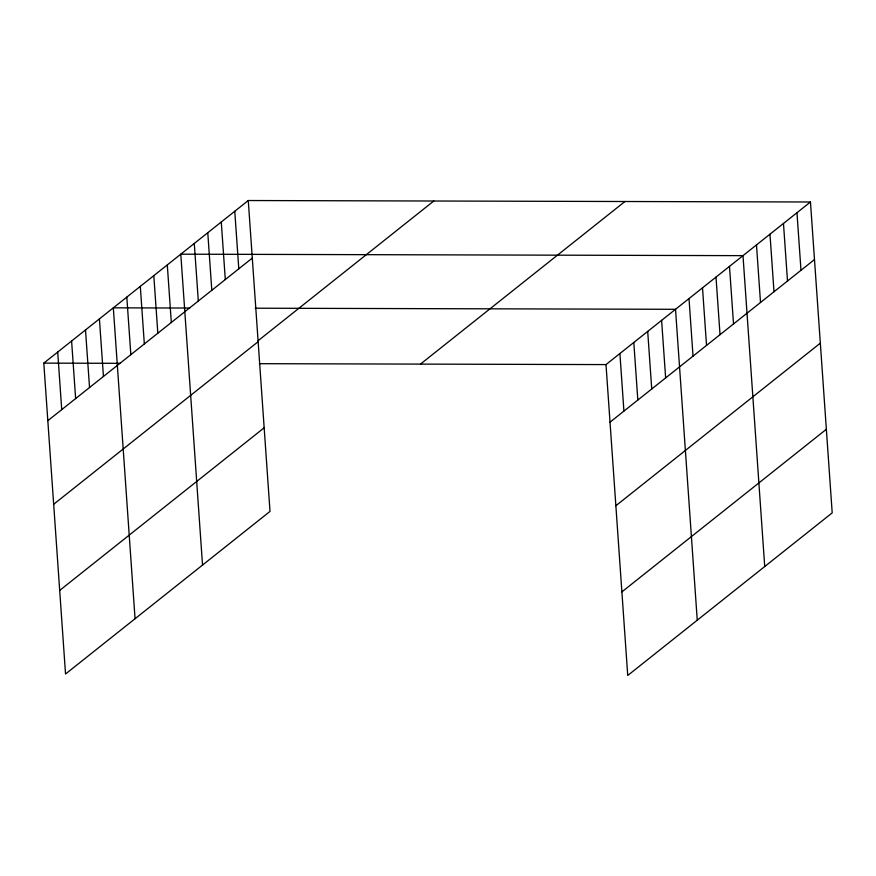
<?xml version="1.0" encoding="UTF-8"?>
<svg xmlns="http://www.w3.org/2000/svg" width="876" height="876" viewBox="0 0 876 876"><rect width="100%" height="100%" fill="white"/><g stroke="black" fill="none" stroke-linecap="round" stroke-linejoin="round"><path stroke-width="1.31" d="M248.269 200.527L270.005 511.409L65.536 674.005L43.8 363.124L248.269 200.527L810.464 201.995L832.2 512.876L627.731 675.473L605.995 364.591L810.464 201.995M47.83 420.688L252.288 258.091M258.201 340.644L433.795 201.009M53.666 504.291L258.135 341.695M59.688 590.413L264.158 427.816M420.469 364.109L624.938 201.513M610.024 422.155L814.483 259.559M615.861 505.748L820.33 343.151M621.894 591.88L826.353 429.284M189.709 308.045L113.322 307.837L135.057 618.73M255.19 308.21L675.516 309.305L697.252 620.186M43.8 363.124L120.187 363.321M259.362 363.682L605.995 364.591M796.963 212.726L800.992 270.29M783.472 223.457L787.502 281.021M769.971 234.188L774.001 291.752M756.481 244.919L760.51 302.483M764.726 566.531L742.99 255.65L180.795 254.182L202.531 565.075M729.489 266.381L733.519 323.945M715.999 277.112L720.028 334.676M702.508 287.843L706.527 345.407M689.007 298.574L693.036 356.138M661.61 320.364L665.64 377.928M647.703 331.413L651.733 388.988M633.808 342.472L637.827 400.036M619.901 353.532L623.92 411.096M234.768 211.258L238.798 268.822M221.278 221.989L225.296 279.564M207.776 232.72L211.806 290.295M194.286 243.451L198.315 301.026M167.294 264.913L171.324 322.488M153.804 275.644L157.833 333.219M140.302 286.375L144.332 343.95M126.812 297.106L130.842 354.681M99.415 318.897L103.445 376.472M85.509 329.956L89.538 387.52M71.602 341.016L75.632 398.58M57.706 352.064L61.725 409.639"/></g></svg>
